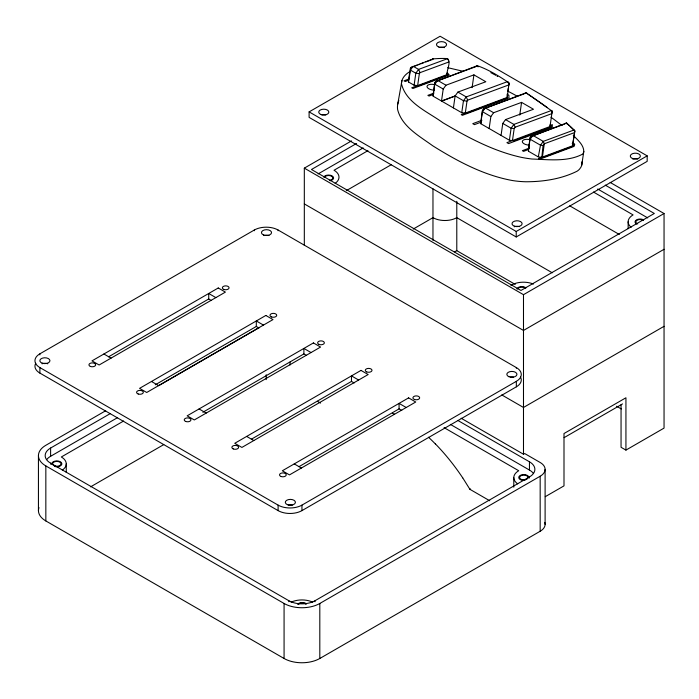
<?xml version="1.0" encoding="UTF-8"?>
<svg xmlns="http://www.w3.org/2000/svg" width="699" height="699" viewBox="0 0 699 699"><rect width="100%" height="100%" fill="white"/><g stroke="black" fill="none" stroke-linecap="round" stroke-linejoin="round"><path stroke-width="1.05" d="M38.436 510.62L38.436 455.608M513.791 487.177L513.791 477.609M545.106 469.361L545.106 524.381M628.148 228.66L628.148 221.784M581.717 165.209L583.805 151.403C583.648 144.614 577.461 139.905 573.259 135.3M507.02 94.243L508.898 95.326L508.959 97.912L462.415 115.309L461.226 114.619L507.282 97.406L509.038 82.945C499.304 76.174 488.706 69.725 477.347 65.697L435.538 81.582L434.848 82.534L433.135 94.531L429.064 96.051L427.867 95.361L433.957 93.089M541.839 157.266L543.053 145.523L544.285 143.819L542.424 157.065M447.211 72.67L449.186 74.933L412.908 88.493L411.72 87.803L447.185 74.548C446.25 70.398 451.947 61.224 447.08 58.541A53.264 24.841 8.1 0 0 438.684 58.533M507.282 97.406L507.526 93.404M507.824 91.333L508.26 88.223M508.549 86.143L508.986 83.032L507.85 82.386M552.332 124.588L552.271 127.27L508.575 143.592L506.915 142.631L550.008 126.528L552.21 111.211L526.207 92.757L483.463 108.93L482.502 110.267L480.79 122.264L474.429 124.64L472.769 123.671L481.926 120.254M572.909 142.535L574.735 144.344L574.071 146.379L539.742 159.197L538.553 158.516L572.498 145.829L574.823 130.818L566.592 122.954L530.829 136.602L530.139 137.554L528.435 149.542L523.551 151.368L522.363 150.678L529.493 148.013M572.498 145.829L574.875 130.905L570.017 126.257M447.045 73.439L448.181 74.741L418.832 85.715L414.105 85.217L415.818 73.22L418.579 69.402L447.806 58.576L447.456 59.135M417.653 85.584L419.365 73.596L420.055 72.644L448.95 61.94M507.194 95.44L507.535 97.877L466.486 113.221L461.751 112.722L433.17 96.217L434.848 82.534M453.415 107.908L455.128 95.912L457.889 92.093L485.831 81.748L473.922 74.872L445.979 85.217L443.218 89.035L441.506 101.032L454.761 96.078M461.751 112.722L463.463 100.726L466.233 96.908L507.815 81.512L509.082 84.299M465.298 113.098L467.011 101.102L467.701 100.149L509.038 84.841M472.096 87.637L473.922 74.872M551.336 124.78L551.135 126.895L514.132 140.726L509.396 140.228L480.816 123.723L482.502 110.267M489.151 128.537L490.864 116.541L493.625 112.722L521.568 102.377L533.477 109.254L505.534 119.599L502.773 123.417L501.061 135.414M509.396 140.228L511.109 128.232L513.879 124.413L551.572 110.459L552.123 111.665L551.808 113.649L515.154 127.227L514.184 128.564L512.472 140.551M519.75 115.099L521.568 102.377M572.621 143.077L573.862 144.317L573.285 146.108L543.018 157.406L538.282 156.908L528.461 151.237L530.139 137.554M414.105 85.217L408.522 81.993L410.872 67.488L433.197 58.856L438.675 58.524M410.383 68.17L408.496 80.298L405.219 81.521L404.031 80.839L409.011 78.97M550.008 126.528L550.087 124.763M397.748 104.142L401.942 80.56M552.123 111.665L552.114 111.141M583.805 151.403L583.682 152.032A21.014 9.838 8 0 1 582.564 154.156C567.544 162.133 548.444 159.555 531.948 159.023A59.73 27.969 8 0 1 520.834 157.231C492.874 150.984 467.334 137.196 442.869 122.727C428.085 111.857 406.023 103.181 401.462 83.688A49.489 23.181 8 0 1 407.596 73.133L408.941 72.189M538.326 156.733L540.502 145.2L543.272 141.381L574.054 129.988L574.648 131.333M431.833 59.869L433.197 58.856L431.685 59.66M309.107 111.884L440.117 36.243L647.178 155.86L647.178 161.355L516.22 236.97L309.107 117.388L309.107 111.884L516.22 231.465L647.178 155.86M304.318 245.305L304.318 168.144L351.483 140.91M356.577 143.461L311.483 169.499L520.982 290.452L654.325 213.466L605.264 185.13M318.062 173.955L363.157 147.917M367.945 150.661L334.026 170.25A16.942 9.777 0 0 1 335.171 183.348M39.887 373.083L39.887 367.578A16.846 9.725 0 0 1 39.887 353.825L254.296 230.032A16.846 9.725 0 0 1 278.115 230.032L516.343 367.578A16.846 9.725 0 0 1 516.343 381.331L516.343 386.835L301.942 510.62A16.846 9.725 0 0 1 278.115 510.62L39.887 373.083A16.846 9.725 0 0 1 35.745 363.253M346.276 190.687L391.501 164.571M108.625 356.778L208.721 298.989L211.404 300.535M413.179 229.08L432.969 217.66A16.846 9.725 0 0 0 456.788 217.66L552.28 272.793M105.698 410.732L45.837 445.289A25.269 14.592 0 0 0 45.837 465.918L45.837 520.938L284.074 658.484A25.269 14.592 0 0 0 319.81 658.484L540.17 531.257A16.846 9.725 0 0 0 544.748 522.38M155.265 384.799L256.306 326.459L258.988 328.006M50.608 464.206L50.608 463.175A18.532 10.695 0 0 1 50.608 448.042L110.459 413.485M158.699 385.63L257.87 328.381M46.702 459.61A18.532 10.695 0 0 1 50.608 456.29L117.607 417.609M123.636 421.008L61.329 456.98A16.846 9.725 0 0 1 62.351 470.086M202.85 412.27L303.89 353.93L306.573 355.476M90.59 486.845L163.767 444.599M251.378 439.199L351.483 381.409L354.157 382.956M304.318 168.144L523.49 294.681L664.05 213.527L664.05 428.103L625.937 450.104L621.053 447.29L621.053 404.765M664.05 249.29L523.49 330.444L304.318 203.907M298.971 466.67L399.068 408.88L401.75 410.427M39.887 367.578L278.115 505.124A16.846 9.725 0 0 0 301.942 505.124L516.343 381.331M664.05 326.319L523.49 407.465L501.768 394.918M461.139 418.229L523.49 454.228L524.687 453.546L540.17 462.485A16.846 9.725 0 0 1 540.17 476.237L540.17 531.257M462.747 477.88L469.903 489.309L470.497 488.968M564.102 437.644L622.512 403.917M50.608 463.175L288.836 600.712A18.532 10.695 0 0 0 315.039 600.712L529.449 476.928A18.532 10.695 0 0 0 529.449 461.794L457.793 420.422M45.837 465.918L284.074 603.464A25.269 14.592 0 0 0 319.81 603.464L540.17 476.237M545.272 496.674L563.997 485.866L563.997 433.537L625.937 397.775L625.937 450.104M475.407 66.789L477.347 65.697L478.064 66.868M523.656 94.024L526.207 92.757L527.649 94.077M564.434 124.046L566.592 122.954M563.778 124.361L530.829 136.602M441.462 101.163L454.726 96.226M410.872 67.488L413.362 66.571M414.612 66.108L417.102 65.182M418.343 64.727L419.583 64.264M420.833 63.801L423.323 62.884M425.805 61.958L430.785 60.114M435.538 81.582L475.058 66.947M483.463 108.93L523.359 94.164M574.351 132.67L544.32 143.767L543.272 141.381L532.935 135.414L530.165 139.241L540.502 145.2L543.053 145.523M419.365 73.596L415.818 73.22L410.4 70.092L413.17 66.274L418.579 69.402L420.055 72.644M467.011 101.102L463.463 100.726L455.128 95.912M514.184 128.564L511.109 128.232L502.773 123.417M447.692 67.672L462.869 71.219M525.709 93.037L526.574 93.177M566.076 123.242L568.217 124.632M490.82 72.661L491.528 73.037M492.227 73.412L492.917 73.797M517.54 96.375L515.862 95.448A371.108 173.798 8 0 0 508.225 91.377M493.616 74.181L494.307 74.566M494.988 74.95L495.678 75.335M497.033 76.104L497.705 76.497M445.979 85.217L437.644 80.402L434.874 84.221L443.218 89.035M457.889 92.093L466.233 96.908L467.701 100.149M493.625 112.722L485.289 107.908L482.52 111.726L490.864 116.541M505.534 119.599L513.879 124.413L515.154 127.227M610.201 182.439L664.05 213.527M597.715 189.018L647.72 217.905M593.486 192.05L633.076 214.908A16.846 9.725 0 0 0 631.11 227.297M569.729 205.838L619.305 234.462M454.42 251.806A16.846 9.725 0 0 0 456.788 250.67L515.242 284.414M616.579 406.241L621.297 408.967M450.348 424.38L529.449 470.051A18.532 10.695 0 0 1 533.354 473.363M444.066 427.631L518.728 470.733A16.846 9.725 0 0 0 517.706 483.848M215.869 297.608L208.721 293.484L208.721 298.989M263.453 325.079L256.306 320.955L256.306 326.459M311.038 352.558L303.89 348.434L303.89 353.93M358.631 380.029L351.483 375.905L351.483 381.409M406.215 407.508L399.068 403.375L399.068 408.88M317.495 401.322L320.553 403.078M469.903 489.309L489.737 500.764M103.898 354L111.045 358.124M151.482 381.479L158.629 385.603M199.075 408.95L206.222 413.074M246.66 436.421L253.807 440.545M294.244 463.9L301.391 468.024M528.811 94.837L529.685 95.413M530.261 95.798L531.712 96.75M532.35 97.178L532.865 97.528M533.04 97.65L533.914 98.227M534.438 98.585L538.885 101.617M539.2 101.836L541 103.085M541.437 103.382L547.404 107.629M561.979 125.514L553.32 118.917A311.142 145.715 8 0 0 550.943 117.196M568.671 125.034L569.117 125.444M447.727 59.406L448.557 60.219M572.219 143.513L572.997 144.3M446.478 73.745L447.185 74.548M581.926 161.819L581.935 164.082A23.39 13.499 0 0 1 580.738 167.489L579.532 169.132A17.702 10.223 0 0 1 577.103 171.194C561.349 179.049 543.237 181.775 525.77 181.766A60.123 34.714 0 0 1 512.778 180.595C483.787 175.405 457.382 161.189 432.655 145.742C419.417 136.06 401.951 126.676 397.626 109.612A50.844 29.349 0 0 1 398.185 102.325A51.298 29.62 0 0 1 398.823 100.507M528.427 148.983L528.461 151.237M480.772 121.477L480.816 123.723M433.127 93.963L433.17 96.217M408.487 79.738L408.522 81.993M529.449 461.794L529.449 470.051M529.449 476.928L529.449 477.959M523.49 294.681L523.49 454.228M516.343 367.578L516.343 368.268M516.22 231.465L516.22 236.97M456.788 201.295L456.788 250.67M432.969 188.774L432.969 240.351M319.81 603.464L319.81 658.484M315.039 600.712L315.039 601.743M301.942 505.124L301.942 510.62M290.024 362.082L290.024 365M288.836 600.712L288.836 601.743M284.074 603.464L284.074 658.484M278.115 230.032L278.115 230.722M278.115 505.124L278.115 510.62M266.205 374.743L266.205 379.618M254.296 230.032L254.296 230.722M66.256 463.856L66.256 472.358M50.608 448.042L50.608 456.29M39.887 353.825L39.887 354.856M51.848 464.442A5.05 2.918 0 0 1 56.794 460.921A5.05 2.918 0 0 1 61.748 464.433A5.05 2.918 0 0 1 54.793 466.521M297.634 604.303A5.05 2.918 0 0 1 301.785 602.555A5.05 2.918 0 0 1 306.442 603.805M524.835 480.353A5.05 2.918 0 0 1 518.772 477.801A5.05 2.918 0 0 1 523.804 474.586A5.05 2.918 0 0 1 528.828 477.801M637.706 223.951A4.211 2.429 0 0 1 636.981 220.307A4.211 2.429 0 0 1 643.325 220.395M324.537 177.231A4.211 2.429 0 0 1 329.124 175.554A4.211 2.429 0 0 1 332.759 177.878A4.211 2.429 0 0 1 329.412 180.342M517.706 289.063A4.211 2.429 0 0 1 521.201 287.149A4.211 2.429 0 0 1 525.517 288.381M323.733 177.083A5.05 2.918 0 0 1 332.121 175.903A5.05 2.918 0 0 1 330.085 180.744M516.884 288.958A5.05 2.918 0 0 1 520.834 286.695A5.05 2.918 0 0 1 525.998 287.901M636.518 224.012A5.05 2.918 0 0 1 636.518 219.888A5.05 2.918 0 0 1 643.665 219.888M510.952 285.367A16.925 9.769 0 0 1 533.433 284.074M45.837 520.938A25.269 14.592 0 0 1 38.978 507.631M291.142 602.189A16.846 9.725 0 0 1 312.733 602.189M392.541 413.319A121.25 70.005 60 0 1 394.498 414.14M428.487 437.224A123.828 71.49 60 0 1 435.346 443.935M435.372 443.882A146.161 84.387 60 0 1 462.729 477.889M298.595 604.286A4.211 2.429 0 0 1 302.274 603.027A4.211 2.429 0 0 1 305.952 604.286M520.484 377.006A16.846 9.725 0 0 1 516.343 386.835M42.019 363.786A5.05 2.918 0 0 1 47.75 363.786M264.039 235.554A5.05 2.918 0 0 1 268.949 235.554M510.357 377.067A5.05 2.918 0 0 1 513.424 377.067M288.355 505.132A5.05 2.918 0 0 1 292.365 505.132M632.875 159.04A5.05 2.918 0 0 1 637.776 159.04M514.202 226.791A5.05 2.918 0 0 1 519.523 226.642M321.776 114.924A5.05 2.918 0 0 1 325.795 114.924M439.522 47.383A5.05 2.918 0 0 1 444.398 47.654M529.527 145.165A6.064 2.84 8 0 1 522.302 141.381A6.064 2.84 8 0 1 530.288 139.748M434.516 90.145A6.064 2.84 8 0 1 426.993 86.431A6.064 2.84 8 0 1 434.996 84.728M218.254 287.979L91.988 360.876L99.136 365L225.401 292.103L218.254 287.979M265.838 315.459L139.573 388.356L146.72 392.48L272.986 319.583L265.838 315.459M313.423 342.929L187.157 415.826L194.305 419.95L320.57 347.053L313.423 342.929M361.007 370.4L234.75 443.297L241.898 447.43L368.155 374.533L361.007 370.4M408.6 397.88L282.335 470.776L289.482 474.901L415.739 402.004L408.6 397.88M54.33 465.814A4.211 2.429 0 0 0 60.988 464.092A4.211 2.429 0 0 0 55.081 461.62A4.211 2.429 0 0 0 54.33 465.814M521.699 479.601A4.211 2.429 0 0 0 528.007 477.496A4.211 2.429 0 0 0 521.699 475.39A4.211 2.429 0 0 0 521.699 479.601M90.32 366.398A3.373 1.948 0 0 0 95.649 365.027A3.373 1.948 0 0 0 90.922 363.052A3.373 1.948 0 0 0 90.32 366.398M223.724 289.377A3.373 1.948 0 0 0 229.054 288.005A3.373 1.948 0 0 0 224.327 286.031A3.373 1.948 0 0 0 223.724 289.377M138.253 394.018A3.373 1.948 0 0 0 143.312 392.331A3.373 1.948 0 0 0 138.253 390.654A3.373 1.948 0 0 0 138.253 394.018M271.666 316.997A3.373 1.948 0 0 0 276.717 315.31A3.373 1.948 0 0 0 271.666 313.624A3.373 1.948 0 0 0 271.666 316.997M319.024 344.397A3.373 1.948 0 0 0 324.345 343.026A3.373 1.948 0 0 0 319.626 341.042A3.373 1.948 0 0 0 319.024 344.397M185.611 421.418A3.373 1.948 0 0 0 190.941 420.047A3.373 1.948 0 0 0 186.214 418.072A3.373 1.948 0 0 0 185.611 421.418M233.256 448.924A3.373 1.948 0 0 0 238.586 447.552A3.373 1.948 0 0 0 233.859 445.578A3.373 1.948 0 0 0 233.256 448.924M366.669 371.903A3.373 1.948 0 0 0 371.99 370.531A3.373 1.948 0 0 0 367.272 368.556A3.373 1.948 0 0 0 366.669 371.903M281.199 476.543A3.373 1.948 0 0 0 286.249 474.857A3.373 1.948 0 0 0 281.199 473.179A3.373 1.948 0 0 0 281.199 476.543M414.603 399.522A3.373 1.948 0 0 0 419.662 397.836A3.373 1.948 0 0 0 414.603 396.15A3.373 1.948 0 0 0 414.603 399.522M42.359 363.209A5.05 2.918 0 0 0 49.944 360.684A5.05 2.918 0 0 0 42.359 358.159A5.05 2.918 0 0 0 42.359 363.209M263.532 234.96A5.05 2.918 0 0 0 271.518 232.898A5.05 2.918 0 0 0 264.432 229.936A5.05 2.918 0 0 0 263.532 234.96M508.924 376.709A5.05 2.918 0 0 0 516.919 374.647A5.05 2.918 0 0 0 509.824 371.676A5.05 2.918 0 0 0 508.924 376.709M287.394 504.669A5.05 2.918 0 0 0 295.389 502.607A5.05 2.918 0 0 0 288.303 499.636A5.05 2.918 0 0 0 287.394 504.669M632.805 158.612A5.05 2.918 0 0 0 640.38 156.087A5.05 2.918 0 0 0 632.805 153.562A5.05 2.918 0 0 0 632.805 158.612M514.543 226.223A5.05 2.918 0 0 0 522.118 223.697A5.05 2.918 0 0 0 514.543 221.164A5.05 2.918 0 0 0 514.543 226.223M320.824 114.47A5.05 2.918 0 0 0 328.81 112.408A5.05 2.918 0 0 0 321.723 109.437A5.05 2.918 0 0 0 320.824 114.47M438.561 46.92A5.05 2.918 0 0 0 446.556 44.858A5.05 2.918 0 0 0 439.47 41.896A5.05 2.918 0 0 0 438.561 46.92"/></g></svg>
